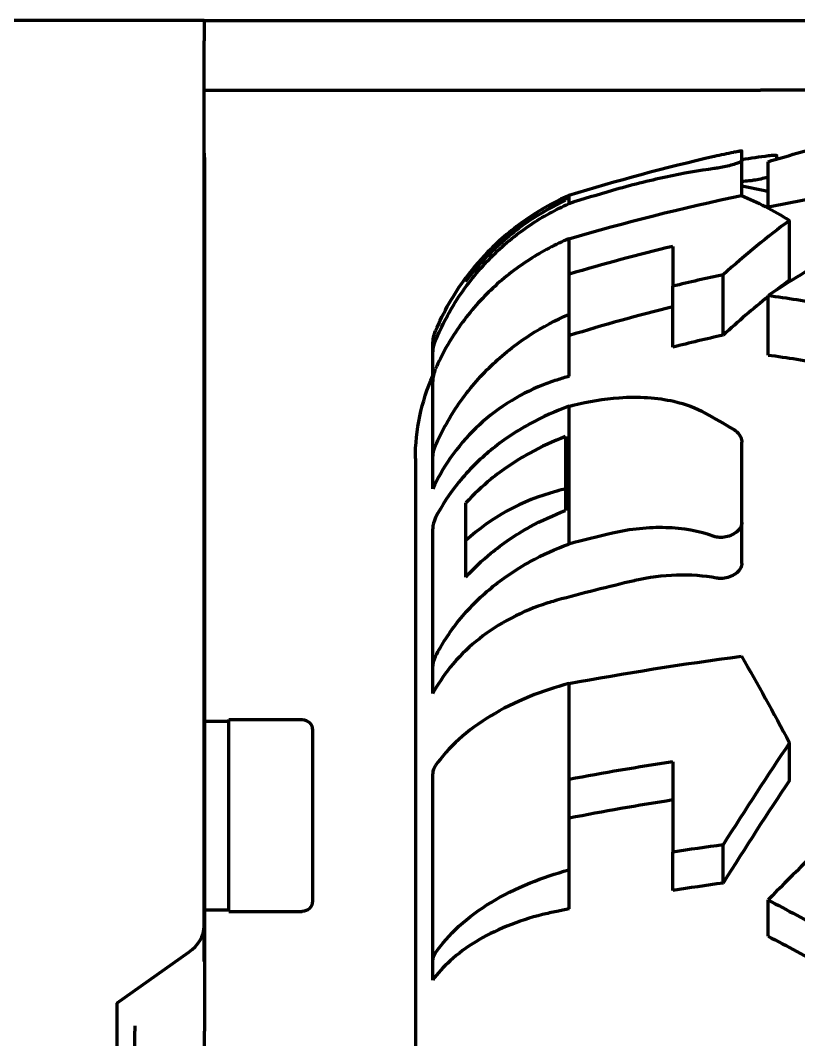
# Model space of a CAD drawing. Header units: millimetres. Extents: x 0 to 1189, y 0 to 841.
# Drawn here: x 352.14 to 374.46, y 321.88 to 351.09 of the extents above; entities that cross this region are included whole.
import ezdxf

# ---------------------------------------------------------------- set-up
doc = ezdxf.new("R2010")
doc.units = ezdxf.units.MM
doc.header["$LTSCALE"] = 0.75
doc.layers.add('Visible', color=7, linetype='Continuous', lineweight=70)

msp = doc.modelspace()

# ---------------------------------------------------------------- linework, layer by layer
at = {"layer": 'Visible', "extrusion": (0, 1, 0)}
for p, q in [((357.411, 351.089), (237.411, 351.089)), ((357.411, 351.089), (373.368, 351.089)), ((357.411, 351.089), (357.411, 350.5)), ((373.368, 351.089), (375.885, 351.089)), ((357.411, 325.129), (357.411, 350.5)), ((357.411, 349.089), (373.368, 349.089)), ((375.885, 349.089), (373.368, 349.089)), ((372.83, 347.064), (372.83, 347.347)), ((357.421, 347.079), (357.411, 347.079)), ((357.421, 347.079), (357.421, 322.12)), ((372.83, 346.062), (372.83, 347.064)), ((373.582, 345.741), (373.582, 347.037)), ((373.83, 347.112), (373.83, 347.209)), ((367.774, 346.032), (367.774, 345.932)), ((367.869, 346.075), (367.869, 345.836)), ((374.198, 343.648), (374.198, 345.356)), ((367.869, 344.828), (367.869, 342.661)), ((370.851, 344.612), (370.851, 343.468)), ((364.921, 343.608), (364.921, 343.718)), ((367.88, 342.664), (367.88, 343.813)), ((372.295, 342.066), (372.295, 343.799)), ((370.851, 341.724), (370.851, 343.468)), ((373.582, 341.498), (373.582, 343.207)), ((367.88, 342.664), (367.869, 342.661)), ((367.88, 340.892), (367.88, 342.664)), ((363.971, 341.522), (363.971, 341.802)), ((363.971, 340.735), (363.971, 341.522)), ((363.971, 338.53), (363.971, 340.735)), ((367.869, 340.029), (367.869, 336.081)), ((367.774, 339.159), (367.774, 337.041)), ((372.83, 336.694), (372.83, 338.998)), ((363.471, 338.531), (363.471, 277.223)), ((363.971, 337.663), (363.971, 338.53)), ((364.921, 335.133), (364.921, 337.259)), ((363.971, 332.538), (363.971, 336.518)), ((372.83, 335.52), (372.83, 336.694)), ((363.971, 331.794), (363.971, 332.538)), ((367.869, 332.082), (367.869, 326.74)), ((357.421, 331), (358.121, 331)), ((358.121, 325.55), (358.121, 331.05)), ((358.121, 331.05), (360.221, 331.05)), ((360.521, 330.75), (360.521, 325.85)), ((374.198, 329.303), (374.198, 330.381)), ((370.851, 329.838), (370.851, 327.25)), ((363.971, 324.132), (363.971, 329.497)), ((367.88, 326.742), (367.88, 329.334)), ((370.851, 326.149), (370.851, 327.25)), ((372.295, 326.365), (372.295, 327.459)), ((367.88, 326.742), (367.869, 326.74)), ((367.88, 325.623), (367.88, 326.742)), ((373.582, 324.841), (373.582, 325.881)), ((357.421, 325.6), (358.121, 325.6)), ((358.121, 325.55), (360.221, 325.55)), ((357.411, 324.114), (357.411, 325.129)), ((354.911, 322.922), (356.971, 324.379)), ((363.971, 323.584), (363.971, 324.132)), ((354.911, 322.922), (354.911, 320.08)), ((355.421, 322.268), (355.421, 322.12)), ((355.421, 320.706), (355.421, 322.12)), ((357.421, 320.706), (357.421, 322.12))]:
    msp.add_line(p, q, dxfattribs=at)
at = {"layer": 'Visible', "extrusion": (2e-16, 0, -1)}
for centre, radius, start, end in [((-384.721, 291.713), 56.914, 72.7771, 77.1282), ((-370.846, 339.327), 7.375, 65.3825, 66.1946), ((-384.721, 291.713), 55.164, 78.3065, 79.5558), ((-370.846, 339.327), 7.375, 22.8429, 36.5442), ((-364.971, 341.802), 1, 0, 22.8429), ((-369.361, 338.531), 5.891, 0, 23.777), ((-360.221, 330.75), 0.3, 90, 180), ((-360.221, 325.85), 0.3, 180, 270)]:
    msp.add_arc(centre, radius, start, end, dxfattribs=at)
for centre, major_axis, ratio, start_param, end_param in [((376.819, 300.966), (18.845, 45.334), 0.778782, -0.571264, -0.52987), ((381.216, 302.661), (-8.567, 44.663), 0.622707, -0.021884, -0.001802), ((382.216, 302.626), (-10.467, 44.256), 0.613565, 0.039521, 0.06729), ((374.657, 305.251), (-4.981, 41.283), 0.368375, 0.201276, 0.287842), ((376.819, 296.147), (-20.294, 44.704), 0.771575, 0.450849, 0.492243), ((376.759, 296.196), (-19.534, 43.026), 0.77157, 0.449287, 0.492298), ((376.331, 317.737), (39.089, 7.39), 0.593385, 4.607265, 4.610476), ((381.216, 303.2), (-24.282, 38.452), 0.417137, 0.656947, 0.686412), ((374.657, 304.386), (-13.109, 39.462), 0.232567, 0.844784, 0.93135), ((376.819, 295.808), (-37.05, 32.211), 0.469653, 1.102167, 1.143562), ((376.758, 295.865), (-35.66, 31.003), 0.469657, 1.100586, 1.143596)]:
    msp.add_ellipse(centre, major_axis=major_axis, ratio=ratio, start_param=start_param, end_param=end_param, dxfattribs=at)
at = {"layer": 'Visible'}
for centre, major_axis, ratio, start_param, end_param in [((384.711, 291.993), (56.426, 0.012), 0.999787, 1.850503, 1.87368), ((384.719, 291.849), (-56.838, 0.002), 0.957238, -1.324276, -1.269985), ((384.716, 291.093), (-56.445, 0.001), 0.957233, -1.348915, -1.322607), ((384.719, 291.852), (55.083, 0), 0.957229, 1.825309, 1.881475), ((384.715, 291.109), (-54.664, 0), 0.957229, -1.34159, -1.314373), ((364.972, 340.735), (-1.002, 0), 0.957236, -0.397949, 0.00042), ((384.706, 291.136), (54.634, 0), 0.957229, 1.883867, 1.890704), ((369.361, 333.001), (-5.891, 0), 0.820975, -1.253787, -0.716882), ((376.185, 316.098), (37.797, 7.523), 0.594682, 1.675807, 1.682509), ((364.972, 336.518), (-1.002, 0), 0.820985, -0.39818, 0.000189), ((384.711, 291.868), (-56.426, 0), 0.820979, -1.290874, -1.267696), ((384.709, 291.883), (-54.642, 0.002), 0.821001, -1.293434, -1.250866), ((384.719, 296.525), (-56.838, 0.001), 0.604374, -1.324298, -1.270006), ((364.972, 329.497), (-1.002, 0), 0.604369, -0.398264, 0.000105), ((384.719, 296.528), (-55.083, 0), 0.60435, -1.316284, -1.260118), ((384.716, 294.182), (-56.445, 0), 0.604362, -1.348924, -1.322616), ((384.715, 294.193), (-54.664, 0), 0.60435, -1.34159, -1.314373), ((384.706, 294.21), (54.634, 0), 0.60435, 1.883867, 1.890704), ((355.911, 325.129), (1.5, 0), 0.707107, -0.785398, 0)]:
    msp.add_ellipse(centre, major_axis=major_axis, ratio=ratio, start_param=start_param, end_param=end_param, dxfattribs=at)
for points, knots in [([(372.598, 347.314), (372.612, 347.317), (372.625, 347.32), (372.703, 347.334), (372.753, 347.343), (372.811, 347.35), (372.825, 347.35), (372.829, 347.348), (372.83, 347.348), (372.83, 347.347), (372.83, 347.347)], [-0.06746772, -0.06746772, -0.06746772, -0.06746772, -0.06067751, -0.06067751, -0.02604643, -0.02604643, 0, 0, 0, 0.00449234, 0.00449234, 0.00449234, 0.00449234]), ([(372.83, 347.064), (372.83, 347.062), (372.829, 347.059), (372.822, 347.05), (372.812, 347.043), (372.776, 347.023), (372.747, 347.011), (372.669, 346.982), (372.618, 346.966), (372.501, 346.933), (372.437, 346.916), (372.305, 346.886), (372.239, 346.873), (372.127, 346.853), (372.079, 346.846), (372.036, 346.84)], [-0.318504, -0.318504, -0.318504, -0.318504, -0.3128202, -0.3128202, -0.2999436, -0.2999436, -0.2831266, -0.2831266, -0.2636299, -0.2636299, -0.2433808, -0.2433808, -0.2231503, -0.2231503, -0.2067842, -0.2067842, -0.2067842, -0.2067842]), ([(373.598, 347.214), (373.612, 347.216), (373.625, 347.217), (373.703, 347.225), (373.753, 347.228), (373.811, 347.224), (373.825, 347.22), (373.829, 347.213), (373.83, 347.212), (373.83, 347.211), (373.83, 347.209)], [-0.06746772, -0.06746772, -0.06746772, -0.06746772, -0.06067751, -0.06067751, -0.02604643, -0.02604643, 0, 0, 0, 0.00449234, 0.00449234, 0.00449234, 0.00449234]), ([(372.036, 346.84), (371.614, 346.787), (371.146, 346.705), (370.154, 346.491), (369.637, 346.36), (369.122, 346.212)], [0.0000001, 0.0000001, 0.0000001, 0.0000001, 0.1610957, 0.1610957, 0.3221415, 0.3221415, 0.3221415, 0.3221415]), ([(373.582, 346.6), (373.575, 346.598), (373.568, 346.595), (373.501, 346.575), (373.437, 346.557), (373.305, 346.527), (373.239, 346.514), (373.127, 346.497), (373.079, 346.491), (373.036, 346.487)], [-0.26614131, -0.26614131, -0.26614131, -0.26614131, -0.26362992, -0.26362992, -0.24338082, -0.24338082, -0.22315028, -0.22315028, -0.20678418, -0.20678418, -0.20678418, -0.20678418]), ([(367.774, 346.025), (367.431, 345.867), (367.08, 345.674), (366.336, 345.177), (365.953, 344.857), (365.387, 344.292), (365.144, 344.013), (364.921, 343.712)], [0.2998689, 0.2998689, 0.2998689, 0.2998689, 0.4095958, 0.4095958, 0.5461278, 0.5461278, 0.649624, 0.649624, 0.649624, 0.649624]), ([(364.921, 343.608), (365.146, 343.912), (365.39, 344.194), (365.958, 344.763), (366.341, 345.084), (367.083, 345.581), (367.432, 345.774), (367.774, 345.932)], [3.7333138, 3.7333138, 3.7333138, 3.7333138, 3.8377916, 3.8377916, 3.9744072, 3.9744072, 4.0837029, 4.0837029, 4.0837029, 4.0837029]), ([(364.049, 341.914), (364.222, 342.329), (364.45, 342.765), (364.997, 343.588), (365.318, 343.975), (365.963, 344.624), (366.346, 344.945), (367.117, 345.463), (367.499, 345.671), (367.869, 345.836)], [3.5813627, 3.5813627, 3.5813627, 3.5813627, 3.7158313, 3.7158313, 3.8534291, 3.8534291, 3.9901307, 3.9901307, 4.1091636, 4.1091636, 4.1091636, 4.1091636]), ([(367.869, 344.828), (367.496, 344.67), (367.111, 344.471), (366.337, 343.975), (365.953, 343.669), (365.31, 343.052), (364.99, 342.685), (364.447, 341.907), (364.221, 341.498), (364.049, 341.107)], [-4.0816675, -4.0816675, -4.0816675, -4.0816675, -3.9618291, -3.9618291, -3.8252836, -3.8252836, -3.6886674, -3.6886674, -3.5563533, -3.5563533, -3.5563533, -3.5563533]), ([(376.596, 344.969), (376.22, 344.773), (375.843, 344.567), (374.838, 343.996), (374.21, 343.614), (373.582, 343.207)], [-5.6143586, -5.6143586, -5.6143586, -5.6143586, -5.4611539, -5.4611539, -5.2078164, -5.2078164, -5.2078164, -5.2078164]), ([(364.049, 338.906), (364.222, 339.304), (364.45, 339.72), (364.997, 340.509), (365.318, 340.88), (365.963, 341.5), (366.346, 341.808), (367.117, 342.304), (367.499, 342.503), (367.869, 342.661)], [-0.8176817, -0.8176817, -0.8176817, -0.8176817, -0.683213, -0.683213, -0.5456153, -0.5456153, -0.4089137, -0.4089137, -0.2898807, -0.2898807, -0.2898807, -0.2898807]), ([(363.971, 341.522), (363.971, 341.647), (364, 341.794), (364.048, 341.911), (364.048, 341.913), (364.049, 341.914)], [-0.14890922, -0.14890922, -0.14890922, -0.14890922, -0.11134107, -0.11134107, -0.11090246, -0.11090246, -0.11090246, -0.11090246]), ([(367.525, 340.78), (367.383, 340.735), (367.246, 340.686), (366.779, 340.5), (366.426, 340.322), (365.768, 339.898), (365.462, 339.652), (364.947, 339.156), (364.69, 338.86), (364.272, 338.257), (364.104, 337.955), (363.971, 337.663)], [-3.3395438, -3.3395438, -3.3395438, -3.3395438, -3.2971399, -3.2971399, -3.1879279, -3.1879279, -3.0787158, -3.0787158, -2.9687211, -2.9687211, -2.8707441, -2.8707441, -2.8707441, -2.8707441]), ([(367.992, 340.06), (368.436, 340.172), (368.879, 340.244), (369.874, 340.314), (370.407, 340.28), (371.218, 340.094), (371.521, 339.981), (371.783, 339.834)], [-0.8006859, -0.8006859, -0.8006859, -0.8006859, -0.6609792, -0.6609792, -0.4774176, -0.4774176, -0.3470042, -0.3470042, -0.3470042, -0.3470042]), ([(367.869, 340.029), (367.496, 339.893), (367.111, 339.722), (366.337, 339.297), (365.953, 339.034), (365.31, 338.506), (364.99, 338.191), (364.447, 337.523), (364.221, 337.172), (364.049, 336.837)], [0.2897036, 0.2897036, 0.2897036, 0.2897036, 0.409542, 0.409542, 0.5460875, 0.5460875, 0.6827036, 0.6827036, 0.8150178, 0.8150178, 0.8150178, 0.8150178]), ([(367.774, 339.159), (367.431, 339.029), (367.08, 338.871), (366.336, 338.462), (365.953, 338.2), (365.387, 337.735), (365.144, 337.506), (364.921, 337.259)], [0.2998689, 0.2998689, 0.2998689, 0.2998689, 0.4095958, 0.4095958, 0.5461278, 0.5461278, 0.649624, 0.649624, 0.649624, 0.649624]), ([(372.598, 339.362), (372.612, 339.354), (372.625, 339.346), (372.703, 339.291), (372.753, 339.236), (372.811, 339.128), (372.825, 339.078), (372.829, 339.025), (372.83, 339.016), (372.83, 339.007), (372.83, 338.998)], [-0.06746772, -0.06746772, -0.06746772, -0.06746772, -0.06067751, -0.06067751, -0.02604643, -0.02604643, 0, 0, 0, 0.00449234, 0.00449234, 0.00449234, 0.00449234]), ([(363.971, 338.53), (363.971, 338.65), (364, 338.791), (364.048, 338.903), (364.048, 338.905), (364.049, 338.906)], [-0.14890922, -0.14890922, -0.14890922, -0.14890922, -0.11134107, -0.11134107, -0.11090246, -0.11090246, -0.11090246, -0.11090246]), ([(364.921, 335.133), (365.146, 335.383), (365.39, 335.615), (365.958, 336.082), (366.341, 336.345), (367.083, 336.753), (367.432, 336.912), (367.774, 337.041)], [3.7333138, 3.7333138, 3.7333138, 3.7333138, 3.8377916, 3.8377916, 3.9744072, 3.9744072, 4.0837029, 4.0837029, 4.0837029, 4.0837029]), ([(372.036, 336.3), (371.614, 336.449), (371.146, 336.534), (370.154, 336.565), (369.637, 336.511), (369.122, 336.39)], [0.0000001, 0.0000001, 0.0000001, 0.0000001, 0.1610957, 0.1610957, 0.3221415, 0.3221415, 0.3221415, 0.3221415]), ([(372.83, 336.694), (372.83, 336.681), (372.829, 336.668), (372.822, 336.625), (372.812, 336.595), (372.776, 336.526), (372.747, 336.489), (372.669, 336.414), (372.618, 336.378), (372.501, 336.32), (372.437, 336.297), (372.305, 336.271), (372.239, 336.266), (372.127, 336.275), (372.079, 336.285), (372.036, 336.3)], [-0.318504, -0.318504, -0.318504, -0.318504, -0.3128202, -0.3128202, -0.2999436, -0.2999436, -0.2831266, -0.2831266, -0.2636299, -0.2636299, -0.2433808, -0.2433808, -0.2231503, -0.2231503, -0.2067842, -0.2067842, -0.2067842, -0.2067842]), ([(364.049, 332.86), (364.222, 333.201), (364.45, 333.559), (364.997, 334.235), (365.318, 334.553), (365.963, 335.085), (366.346, 335.349), (367.117, 335.775), (367.499, 335.945), (367.869, 336.081)], [3.5813627, 3.5813627, 3.5813627, 3.5813627, 3.7158313, 3.7158313, 3.8534291, 3.8534291, 3.9901307, 3.9901307, 4.1091636, 4.1091636, 4.1091636, 4.1091636]), ([(372.83, 335.52), (372.83, 335.516), (372.83, 335.512), (372.828, 335.48), (372.822, 335.451), (372.796, 335.387), (372.775, 335.351), (372.71, 335.275), (372.665, 335.237), (372.558, 335.17), (372.497, 335.143), (372.367, 335.105), (372.3, 335.095), (372.191, 335.093), (372.149, 335.096), (372.109, 335.104)], [-0.1586695, -0.1586695, -0.1586695, -0.1586695, -0.1569073, -0.1569073, -0.1446406, -0.1446406, -0.1291758, -0.1291758, -0.1098816, -0.1098816, -0.0898685, -0.0898685, -0.0693478, -0.0693478, -0.0556227, -0.0556227, -0.0556227, -0.0556227]), ([(372.109, 335.104), (371.742, 335.172), (371.357, 335.202), (370.564, 335.178), (370.162, 335.126), (369.757, 335.032), (369.752, 335.031), (369.748, 335.03)], [0, 0, 0, 0, 0.1266197, 0.1266197, 0.2518345, 0.2518345, 0.2532366, 0.2532366, 0.2532366, 0.2532366]), ([(367.525, 334.468), (367.383, 334.429), (367.246, 334.387), (366.779, 334.228), (366.426, 334.075), (365.768, 333.711), (365.462, 333.5), (364.947, 333.075), (364.69, 332.821), (364.272, 332.304), (364.104, 332.045), (363.971, 331.794)], [-3.3395438, -3.3395438, -3.3395438, -3.3395438, -3.2971399, -3.2971399, -3.1879279, -3.1879279, -3.0787158, -3.0787158, -2.9687211, -2.9687211, -2.8707441, -2.8707441, -2.8707441, -2.8707441]), ([(363.971, 332.538), (363.971, 332.641), (364, 332.762), (364.048, 332.858), (364.048, 332.859), (364.049, 332.86)], [-0.14890922, -0.14890922, -0.14890922, -0.14890922, -0.11134107, -0.11134107, -0.11090246, -0.11090246, -0.11090246, -0.11090246]), ([(367.869, 332.082), (367.496, 331.982), (367.111, 331.856), (366.337, 331.543), (365.953, 331.35), (365.31, 330.961), (364.99, 330.729), (364.447, 330.238), (364.221, 329.979), (364.049, 329.732)], [-4.0816675, -4.0816675, -4.0816675, -4.0816675, -3.9618291, -3.9618291, -3.8252836, -3.8252836, -3.6886674, -3.6886674, -3.5563533, -3.5563533, -3.5563533, -3.5563533]), ([(376.596, 328.825), (376.22, 328.473), (375.843, 328.113), (374.838, 327.142), (374.21, 326.519), (373.582, 325.881)], [-5.6143586, -5.6143586, -5.6143586, -5.6143586, -5.4611539, -5.4611539, -5.2078164, -5.2078164, -5.2078164, -5.2078164]), ([(364.049, 324.369), (364.222, 324.62), (364.45, 324.883), (364.997, 325.381), (365.318, 325.615), (365.963, 326.007), (366.346, 326.201), (367.117, 326.515), (367.499, 326.64), (367.869, 326.74)], [-0.8176817, -0.8176817, -0.8176817, -0.8176817, -0.683213, -0.683213, -0.5456153, -0.5456153, -0.4089137, -0.4089137, -0.2898807, -0.2898807, -0.2898807, -0.2898807]), ([(367.525, 325.553), (367.383, 325.524), (367.246, 325.493), (366.779, 325.376), (366.426, 325.263), (365.768, 324.996), (365.462, 324.84), (364.947, 324.527), (364.69, 324.34), (364.272, 323.959), (364.104, 323.769), (363.971, 323.584)], [-3.3395438, -3.3395438, -3.3395438, -3.3395438, -3.2971399, -3.2971399, -3.1879279, -3.1879279, -3.0787158, -3.0787158, -2.9687211, -2.9687211, -2.8707441, -2.8707441, -2.8707441, -2.8707441]), ([(363.971, 324.132), (363.971, 324.208), (364, 324.297), (364.048, 324.368), (364.048, 324.368), (364.049, 324.369)], [-0.14890922, -0.14890922, -0.14890922, -0.14890922, -0.11134107, -0.11134107, -0.11090246, -0.11090246, -0.11090246, -0.11090246])]:
    msp.add_open_spline(points, degree=3, knots=knots, dxfattribs=at)
for points in [[(357.41, 347.279), (357.417, 347.212), (357.421, 347.146), (357.421, 347.079)], [(373.036, 346.487), (372.969, 346.482), (372.9, 346.475), (372.83, 346.468)], [(373.583, 346.178), (373.333, 346.237), (373.082, 346.29), (372.83, 346.335)], [(367.869, 344.828), (369.453, 345.296), (371.118, 345.716), (372.817, 346.067)], [(374.198, 345.356), (373.573, 344.893), (372.934, 344.372), (372.295, 343.799)], [(374.198, 343.648), (374.072, 343.554), (373.945, 343.457), (373.818, 343.357)], [(373.583, 343.171), (373.156, 342.829), (372.725, 342.46), (372.295, 342.066)], [(367.869, 332.082), (369.453, 332.377), (371.118, 332.642), (372.817, 332.864)], [(374.198, 330.381), (373.573, 329.452), (372.934, 328.472), (372.295, 327.459)], [(374.198, 329.303), (373.573, 328.369), (372.934, 327.384), (372.295, 326.365)]]:
    msp.add_open_spline(points, degree=3, dxfattribs=at)

doc.saveas('drawing.dxf')
